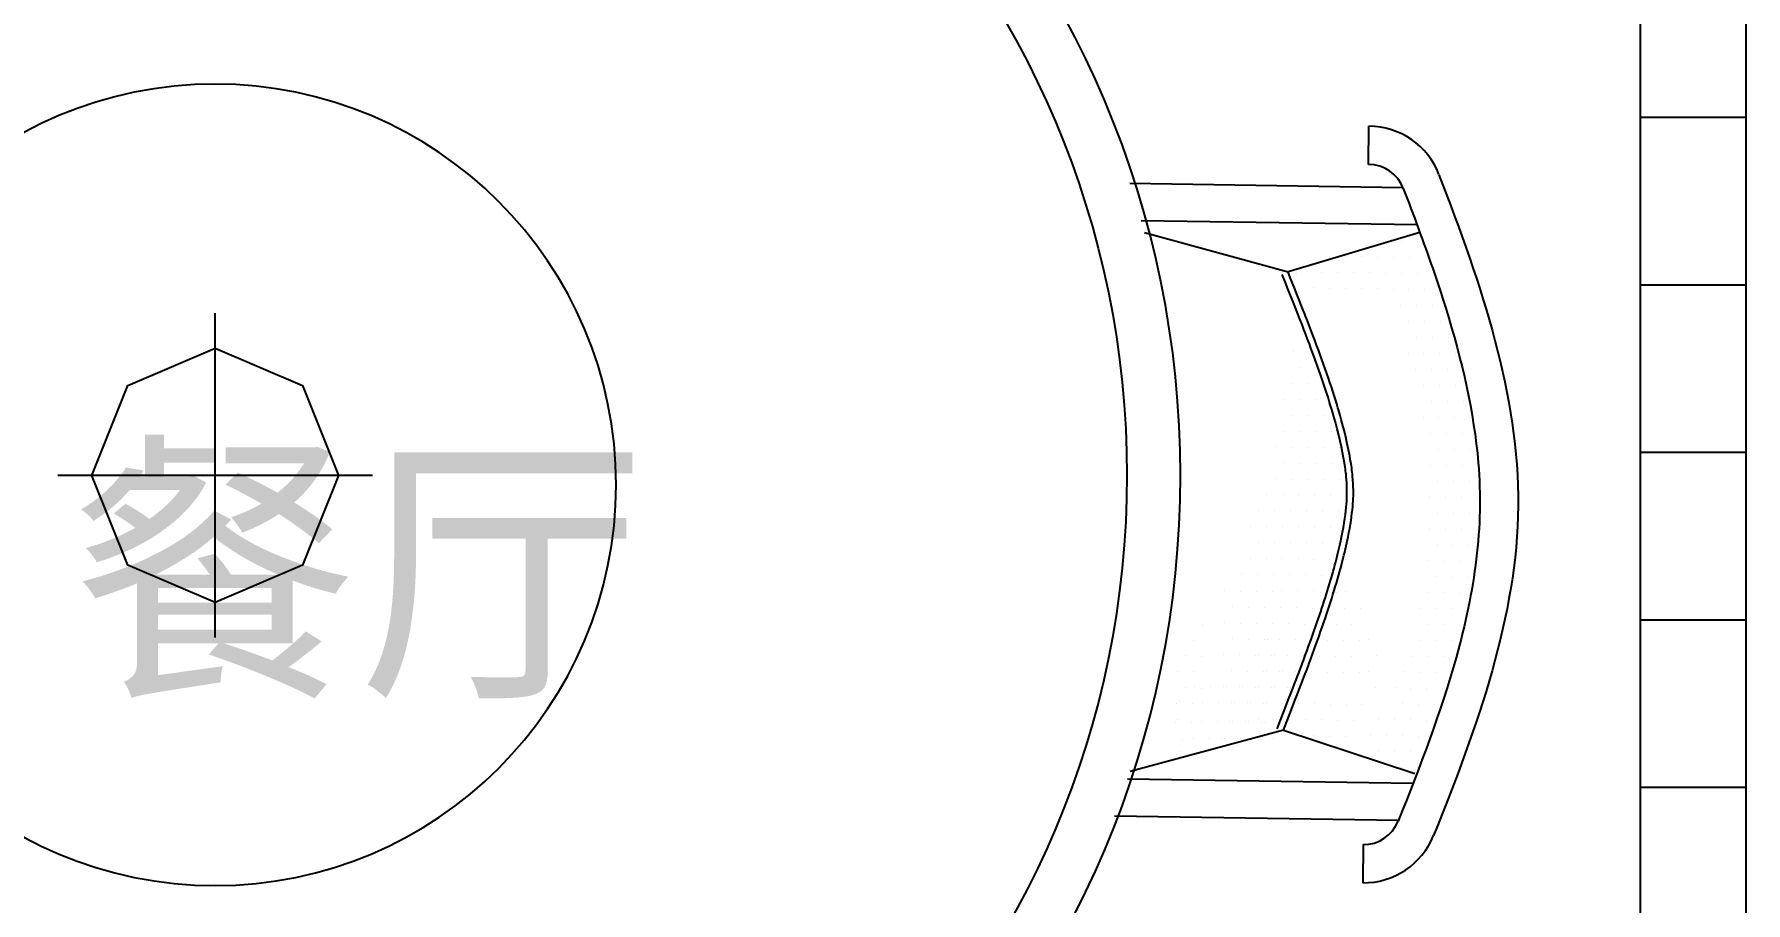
# Model space of a CAD drawing. Extents: x 3694 to 117786, y 20013 to 108631.
# Drawn here: x 28258 to 29880, y 38626 to 39449 of the extents above; entities that cross this region are included whole.
import ezdxf

# ---------------------------------------------------------------- set-up
doc = ezdxf.new("R2010")
doc.units = 0
doc.header["$LTSCALE"] = 1000
doc.header["$MEASUREMENT"] = 0
for name, color, linetype in [('PUB_TEXT', 7, 'Continuous'), ('家具', 253, 'Continuous'), ('铺地', 251, 'Continuous')]:
    doc.layers.add(name, color=color, linetype=linetype)
doc.layers.add('陈设', color=31, linetype='Continuous', lineweight=5)
doc.styles.get("Standard").update_dxf_attribs({"font": 'gbenor.shx', "bigfont": 'gbcbig.shx'})

# ---------------------------------------------------------------- blocks, each defined once
blk = doc.blocks.new('33')
at = {"layer": '家具'}
for p, q in [((-240167.3, 83844, 0), (-240167, 83880.2, 0)), ((-240134.7, 83821.9, 0), (-240393.3, 83825.8, 0)), ((-240121.3, 83786.6, 0), (-240382.7, 83790.5, 0)), ((-240250.5, 83741.1, 0), (-240250.5, 83741.1, 0)), ((-240125.2, 83257.1, 0), (-240395.5, 83261.1, 0)), ((-240128.5, 83256.8, 0), (-240128.5, 83256.8, 0)), ((-240139, 83222.1, 0), (-240407.8, 83226.2, 0)), ((-240172.5, 83199.1, 0), (-240172.8, 83162.8, 0))]:
    blk.add_line(p, q, dxfattribs=at)
at = {"layer": '家具', "color": 8}
blk.add_line((-240243.5, 83741.9, 0), (-240379.6, 83779.1, 0), dxfattribs=at)
at = {"layer": '家具', "color": 8, "linetype": 'Continuous'}
for p, q in [((-240244.5, 83742.2, 0), (-240118.8, 83779.7, 0)), ((-240151, 83771.1, 0), (-240151, 83771.1, 0)), ((-240135.9, 83770.9, 0), (-240135.9, 83770.9, 0)), ((-240120.8, 83770.7, 0), (-240120.8, 83770.7, 0)), ((-240204.1, 83756.8, 0), (-240204.1, 83756.8, 0)), ((-240189, 83756.6, 0), (-240189, 83756.6, 0)), ((-240173.9, 83756.4, 0), (-240173.9, 83756.4, 0)), ((-240158.8, 83756.1, 0), (-240158.8, 83756.1, 0)), ((-240143.7, 83755.9, 0), (-240143.7, 83755.9, 0)), ((-240128.5, 83755.7, 0), (-240128.5, 83755.7, 0)), ((-240113.4, 83755.5, 0), (-240113.4, 83755.5, 0)), ((-240235.4, 83740.9, 0), (-240235.4, 83740.9, 0)), ((-240211.9, 83741.8, 0), (-240211.9, 83741.8, 0)), ((-240196.8, 83741.6, 0), (-240196.8, 83741.6, 0)), ((-240181.7, 83741.4, 0), (-240181.7, 83741.4, 0)), ((-240166.5, 83741.1, 0), (-240166.5, 83741.1, 0)), ((-240151.4, 83740.9, 0), (-240151.4, 83740.9, 0)), ((-240136.3, 83740.7, 0), (-240136.3, 83740.7, 0)), ((-240121.2, 83740.5, 0), (-240121.2, 83740.5, 0)), ((-240106.1, 83740.2, 0), (-240106.1, 83740.2, 0)), ((-240219.7, 83726.8, 0), (-240219.7, 83726.8, 0)), ((-240204.6, 83726.6, 0), (-240204.6, 83726.6, 0)), ((-240189.4, 83726.4, 0), (-240189.4, 83726.4, 0)), ((-240174.3, 83726.1, 0), (-240174.3, 83726.1, 0)), ((-240159.2, 83725.9, 0), (-240159.2, 83725.9, 0)), ((-240144.1, 83725.7, 0), (-240144.1, 83725.7, 0)), ((-240129, 83725.5, 0), (-240129, 83725.5, 0)), ((-240113.9, 83725.2, 0), (-240113.9, 83725.2, 0)), ((-241260, 83395.5, 0), (-241260, 83702.9, 0)), ((-240238.3, 83696.9, 0), (-240238.3, 83696.9, 0)), ((-240136.8, 83710.5, 0), (-240136.8, 83710.5, 0)), ((-240121.7, 83710.2, 0), (-240121.7, 83710.2, 0)), ((-240106.6, 83710, 0), (-240106.6, 83710, 0)), ((-240129.4, 83695.2, 0), (-240129.4, 83695.2, 0)), ((-240114.3, 83695, 0), (-240114.3, 83695, 0)), ((-240099.2, 83694.8, 0), (-240099.2, 83694.8, 0)), ((-240238.7, 83666.7, 0), (-240238.7, 83666.7, 0)), ((-240129.9, 83665, 0), (-240129.9, 83665, 0)), ((-240122.1, 83680, 0), (-240122.1, 83680, 0)), ((-240114.8, 83664.8, 0), (-240114.8, 83664.8, 0)), ((-240107, 83679.8, 0), (-240107, 83679.8, 0)), ((-240099.7, 83664.6, 0), (-240099.7, 83664.6, 0)), ((-240091.9, 83679.6, 0), (-240091.9, 83679.6, 0)), ((-240084.6, 83664.3, 0), (-240084.6, 83664.3, 0)), ((-240231.4, 83651.4, 0), (-240231.4, 83651.4, 0)), ((-240216.3, 83651.2, 0), (-240216.3, 83651.2, 0)), ((-240122.6, 83649.8, 0), (-240122.6, 83649.8, 0)), ((-240107.5, 83649.6, 0), (-240107.5, 83649.6, 0)), ((-240092.3, 83649.3, 0), (-240092.3, 83649.3, 0)), ((-240239.2, 83636.4, 0), (-240239.2, 83636.4, 0)), ((-240224.1, 83636.2, 0), (-240224.1, 83636.2, 0)), ((-240209, 83636, 0), (-240209, 83636, 0)), ((-240115.2, 83634.6, 0), (-240115.2, 83634.6, 0)), ((-240100.1, 83634.3, 0), (-240100.1, 83634.3, 0)), ((-240085, 83634.1, 0), (-240085, 83634.1, 0)), ((-240247, 83621.4, 0), (-240247, 83621.4, 0)), ((-240231.9, 83621.2, 0), (-240231.9, 83621.2, 0)), ((-240216.8, 83621, 0), (-240216.8, 83621, 0)), ((-240107.9, 83619.3, 0), (-240107.9, 83619.3, 0)), ((-240092.8, 83619.1, 0), (-240092.8, 83619.1, 0)), ((-240077.7, 83618.9, 0), (-240077.7, 83618.9, 0)), ((-240239.6, 83606.2, 0), (-240239.6, 83606.2, 0)), ((-240224.5, 83606, 0), (-240224.5, 83606, 0)), ((-240209.4, 83605.7, 0), (-240209.4, 83605.7, 0)), ((-240115.7, 83604.3, 0), (-240115.7, 83604.3, 0)), ((-240100.6, 83604.1, 0), (-240100.6, 83604.1, 0)), ((-240085.5, 83603.9, 0), (-240085.5, 83603.9, 0)), ((-240070.4, 83603.7, 0), (-240070.4, 83603.7, 0)), ((-240247.4, 83591.2, 0), (-240247.4, 83591.2, 0)), ((-240232.3, 83591, 0), (-240232.3, 83591, 0)), ((-240217.2, 83590.7, 0), (-240217.2, 83590.7, 0)), ((-240202.1, 83590.5, 0), (-240202.1, 83590.5, 0)), ((-240108.4, 83589.1, 0), (-240108.4, 83589.1, 0)), ((-240093.3, 83588.9, 0), (-240093.3, 83588.9, 0)), ((-240078.1, 83588.7, 0), (-240078.1, 83588.7, 0)), ((-240255.2, 83576.2, 0), (-240255.2, 83576.2, 0)), ((-240240.1, 83576, 0), (-240240.1, 83576, 0)), ((-240225, 83575.7, 0), (-240225, 83575.7, 0)), ((-240209.9, 83575.5, 0), (-240209.9, 83575.5, 0)), ((-240194.8, 83575.3, 0), (-240194.8, 83575.3, 0)), ((-240101, 83573.9, 0), (-240101, 83573.9, 0)), ((-240085.9, 83573.7, 0), (-240085.9, 83573.7, 0)), ((-240070.8, 83573.4, 0), (-240070.8, 83573.4, 0)), ((-240247.9, 83561, 0), (-240247.9, 83561, 0)), ((-240232.8, 83560.7, 0), (-240232.8, 83560.7, 0)), ((-240217.7, 83560.5, 0), (-240217.7, 83560.5, 0)), ((-240202.5, 83560.3, 0), (-240202.5, 83560.3, 0)), ((-240187.4, 83560.1, 0), (-240187.4, 83560.1, 0)), ((-240108.8, 83558.9, 0), (-240108.8, 83558.9, 0)), ((-240093.7, 83558.7, 0), (-240093.7, 83558.7, 0)), ((-240078.6, 83558.4, 0), (-240078.6, 83558.4, 0)), ((-240063.5, 83558.2, 0), (-240063.5, 83558.2, 0)), ((-241111, 83549.2, 0), (-241409, 83549.2, 0)), ((-240255.7, 83546, 0), (-240255.7, 83546, 0)), ((-240240.6, 83545.7, 0), (-240240.6, 83545.7, 0)), ((-240225.4, 83545.5, 0), (-240225.4, 83545.5, 0)), ((-240210.3, 83545.3, 0), (-240210.3, 83545.3, 0)), ((-240195.2, 83545.1, 0), (-240195.2, 83545.1, 0)), ((-240101.5, 83543.7, 0), (-240101.5, 83543.7, 0)), ((-240086.4, 83543.4, 0), (-240086.4, 83543.4, 0)), ((-240071.3, 83543.2, 0), (-240071.3, 83543.2, 0)), ((-240263.5, 83531, 0), (-240263.5, 83531, 0)), ((-240248.3, 83530.7, 0), (-240248.3, 83530.7, 0)), ((-240233.2, 83530.5, 0), (-240233.2, 83530.5, 0)), ((-240218.1, 83530.3, 0), (-240218.1, 83530.3, 0)), ((-240203, 83530.1, 0), (-240203, 83530.1, 0)), ((-240187.9, 83529.8, 0), (-240187.9, 83529.8, 0)), ((-240109.3, 83528.7, 0), (-240109.3, 83528.7, 0)), ((-240094.2, 83528.4, 0), (-240094.2, 83528.4, 0)), ((-240079.1, 83528.2, 0), (-240079.1, 83528.2, 0)), ((-240063.9, 83528, 0), (-240063.9, 83528, 0)), ((-240271.2, 83516, 0), (-240271.2, 83516, 0)), ((-240256.1, 83515.7, 0), (-240256.1, 83515.7, 0)), ((-240241, 83515.5, 0), (-240241, 83515.5, 0)), ((-240225.9, 83515.3, 0), (-240225.9, 83515.3, 0)), ((-240210.8, 83515.1, 0), (-240210.8, 83515.1, 0)), ((-240195.7, 83514.8, 0), (-240195.7, 83514.8, 0)), ((-240101.9, 83513.4, 0), (-240101.9, 83513.4, 0)), ((-240086.8, 83513.2, 0), (-240086.8, 83513.2, 0)), ((-240071.7, 83513, 0), (-240071.7, 83513, 0)), ((-240279, 83501, 0), (-240279, 83501, 0)), ((-240263.9, 83500.7, 0), (-240263.9, 83500.7, 0)), ((-240248.8, 83500.5, 0), (-240248.8, 83500.5, 0)), ((-240233.7, 83500.3, 0), (-240233.7, 83500.3, 0)), ((-240218.6, 83500.1, 0), (-240218.6, 83500.1, 0)), ((-240203.5, 83499.8, 0), (-240203.5, 83499.8, 0)), ((-240188.3, 83499.6, 0), (-240188.3, 83499.6, 0)), ((-240109.7, 83498.4, 0), (-240109.7, 83498.4, 0)), ((-240094.6, 83498.2, 0), (-240094.6, 83498.2, 0)), ((-240079.5, 83498, 0), (-240079.5, 83498, 0)), ((-240064.4, 83497.7, 0), (-240064.4, 83497.7, 0)), ((-240279.5, 83470.7, 0), (-240279.5, 83470.7, 0)), ((-240271.7, 83485.7, 0), (-240271.7, 83485.7, 0)), ((-240264.4, 83470.5, 0), (-240264.4, 83470.5, 0)), ((-240256.6, 83485.5, 0), (-240256.6, 83485.5, 0)), ((-240249.3, 83470.3, 0), (-240249.3, 83470.3, 0)), ((-240241.5, 83485.3, 0), (-240241.5, 83485.3, 0)), ((-240234.1, 83470.1, 0), (-240234.1, 83470.1, 0)), ((-240226.4, 83485.1, 0), (-240226.4, 83485.1, 0)), ((-240219, 83469.8, 0), (-240219, 83469.8, 0)), ((-240211.2, 83484.8, 0), (-240211.2, 83484.8, 0)), ((-240196.1, 83484.6, 0), (-240196.1, 83484.6, 0)), ((-240102.4, 83483.2, 0), (-240102.4, 83483.2, 0)), ((-240087.3, 83483, 0), (-240087.3, 83483, 0)), ((-240072.2, 83482.7, 0), (-240072.2, 83482.7, 0)), ((-240287.3, 83455.7, 0), (-240287.3, 83455.7, 0)), ((-240272.1, 83455.5, 0), (-240272.1, 83455.5, 0)), ((-240257, 83455.3, 0), (-240257, 83455.3, 0)), ((-240241.9, 83455.1, 0), (-240241.9, 83455.1, 0)), ((-240226.8, 83454.8, 0), (-240226.8, 83454.8, 0)), ((-240211.7, 83454.6, 0), (-240211.7, 83454.6, 0)), ((-240203.9, 83469.6, 0), (-240203.9, 83469.6, 0)), ((-240188.8, 83469.4, 0), (-240188.8, 83469.4, 0)), ((-240110.2, 83468.2, 0), (-240110.2, 83468.2, 0)), ((-240095.1, 83468, 0), (-240095.1, 83468, 0)), ((-240080, 83467.7, 0), (-240080, 83467.7, 0)), ((-240303.4, 83439.6, 0), (-240303.4, 83439.6, 0)), ((-240288.3, 83439.4, 0), (-240288.3, 83439.4, 0)), ((-240273.2, 83439.1, 0), (-240273.2, 83439.1, 0)), ((-240258.1, 83438.9, 0), (-240258.1, 83438.9, 0)), ((-240249.7, 83440.1, 0), (-240249.7, 83440.1, 0)), ((-240234.6, 83439.8, 0), (-240234.6, 83439.8, 0)), ((-240219.5, 83439.6, 0), (-240219.5, 83439.6, 0)), ((-240212.8, 83438.2, 0), (-240212.8, 83438.2, 0)), ((-240204.4, 83439.4, 0), (-240204.4, 83439.4, 0)), ((-240197.6, 83438, 0), (-240197.6, 83438, 0)), ((-240189.3, 83439.2, 0), (-240189.3, 83439.2, 0)), ((-240110.6, 83438, 0), (-240110.6, 83438, 0)), ((-240102.9, 83453, 0), (-240102.9, 83453, 0)), ((-240095.5, 83437.7, 0), (-240095.5, 83437.7, 0)), ((-240087.7, 83452.7, 0), (-240087.7, 83452.7, 0)), ((-240080.4, 83437.5, 0), (-240080.4, 83437.5, 0)), ((-240072.6, 83452.5, 0), (-240072.6, 83452.5, 0)), ((-240296.1, 83424.4, 0), (-240296.1, 83424.4, 0)), ((-240281, 83424.1, 0), (-240281, 83424.1, 0)), ((-240265.9, 83423.9, 0), (-240265.9, 83423.9, 0)), ((-240250.8, 83423.7, 0), (-240250.8, 83423.7, 0)), ((-240235.7, 83423.5, 0), (-240235.7, 83423.5, 0)), ((-240220.5, 83423.2, 0), (-240220.5, 83423.2, 0)), ((-240190.3, 83422.8, 0), (-240190.3, 83422.8, 0)), ((-240175.2, 83422.5, 0), (-240175.2, 83422.5, 0)), ((-240118.4, 83423, 0), (-240118.4, 83423, 0)), ((-240103.3, 83422.7, 0), (-240103.3, 83422.7, 0)), ((-240088.2, 83422.5, 0), (-240088.2, 83422.5, 0)), ((-240325, 83408.1, 0), (-240325, 83408.1, 0)), ((-240303.9, 83409.4, 0), (-240303.9, 83409.4, 0)), ((-240288.8, 83409.1, 0), (-240288.8, 83409.1, 0)), ((-240273.7, 83408.9, 0), (-240273.7, 83408.9, 0)), ((-240258.6, 83408.7, 0), (-240258.6, 83408.7, 0)), ((-240243.4, 83408.5, 0), (-240243.4, 83408.5, 0)), ((-240228.3, 83408.2, 0), (-240228.3, 83408.2, 0)), ((-240198.1, 83407.8, 0), (-240198.1, 83407.8, 0)), ((-240183, 83407.5, 0), (-240183, 83407.5, 0)), ((-240111.1, 83407.7, 0), (-240111.1, 83407.7, 0)), ((-240096, 83407.5, 0), (-240096, 83407.5, 0)), ((-240080.9, 83407.3, 0), (-240080.9, 83407.3, 0)), ((-240332.8, 83393.1, 0), (-240332.8, 83393.1, 0)), ((-240296.6, 83394.1, 0), (-240296.6, 83394.1, 0)), ((-240281.4, 83393.9, 0), (-240281.4, 83393.9, 0)), ((-240266.3, 83393.7, 0), (-240266.3, 83393.7, 0)), ((-240263.3, 83393.6, 0), (-240263.3, 83393.6, 0)), ((-240251.2, 83393.5, 0), (-240251.2, 83393.5, 0)), ((-240236.1, 83393.2, 0), (-240236.1, 83393.2, 0)), ((-240205.9, 83392.8, 0), (-240205.9, 83392.8, 0)), ((-240190.8, 83392.5, 0), (-240190.8, 83392.5, 0)), ((-240175.7, 83392.3, 0), (-240175.7, 83392.3, 0)), ((-240167.3, 83393.5, 0), (-240167.3, 83393.5, 0)), ((-240118.9, 83392.8, 0), (-240118.9, 83392.8, 0)), ((-240103.8, 83392.5, 0), (-240103.8, 83392.5, 0)), ((-240088.7, 83392.3, 0), (-240088.7, 83392.3, 0)), ((-240340.6, 83378.1, 0), (-240340.6, 83378.1, 0)), ((-240325.5, 83377.9, 0), (-240325.5, 83377.9, 0)), ((-240304.3, 83379.1, 0), (-240304.3, 83379.1, 0)), ((-240289.2, 83378.9, 0), (-240289.2, 83378.9, 0)), ((-240274.1, 83378.7, 0), (-240274.1, 83378.7, 0)), ((-240271.1, 83378.6, 0), (-240271.1, 83378.6, 0)), ((-240259, 83378.5, 0), (-240259, 83378.5, 0)), ((-240256, 83378.4, 0), (-240256, 83378.4, 0)), ((-240243.9, 83378.2, 0), (-240243.9, 83378.2, 0)), ((-240228.8, 83378, 0), (-240228.8, 83378, 0)), ((-240213.7, 83377.8, 0), (-240213.7, 83377.8, 0)), ((-240198.6, 83377.5, 0), (-240198.6, 83377.5, 0)), ((-240183.4, 83377.3, 0), (-240183.4, 83377.3, 0)), ((-240159.9, 83378.3, 0), (-240159.9, 83378.3, 0)), ((-240126.7, 83377.8, 0), (-240126.7, 83377.8, 0)), ((-240111.6, 83377.5, 0), (-240111.6, 83377.5, 0)), ((-240096.4, 83377.3, 0), (-240096.4, 83377.3, 0)), ((-240348.4, 83363.1, 0), (-240348.4, 83363.1, 0)), ((-240333.3, 83362.9, 0), (-240333.3, 83362.9, 0)), ((-240297, 83363.9, 0), (-240297, 83363.9, 0)), ((-240281.9, 83363.7, 0), (-240281.9, 83363.7, 0)), ((-240266.8, 83363.5, 0), (-240266.8, 83363.5, 0)), ((-240263.7, 83363.4, 0), (-240263.7, 83363.4, 0)), ((-240251.7, 83363.2, 0), (-240251.7, 83363.2, 0)), ((-240248.6, 83363.2, 0), (-240248.6, 83363.2, 0)), ((-240236.6, 83363, 0), (-240236.6, 83363, 0)), ((-240221.4, 83362.8, 0), (-240221.4, 83362.8, 0)), ((-240206.3, 83362.5, 0), (-240206.3, 83362.5, 0)), ((-240191.2, 83362.3, 0), (-240191.2, 83362.3, 0)), ((-240176.1, 83362.1, 0), (-240176.1, 83362.1, 0)), ((-240167.7, 83363.3, 0), (-240167.7, 83363.3, 0)), ((-240134.5, 83362.8, 0), (-240134.5, 83362.8, 0)), ((-240119.3, 83362.5, 0), (-240119.3, 83362.5, 0)), ((-240104.2, 83362.3, 0), (-240104.2, 83362.3, 0)), ((-240089.1, 83362.1, 0), (-240089.1, 83362.1, 0)), ((-240341.1, 83347.9, 0), (-240341.1, 83347.9, 0)), ((-240332, 83349.3, 0), (-240332, 83349.3, 0)), ((-240325.9, 83347.6, 0), (-240325.9, 83347.6, 0)), ((-240316.9, 83349.1, 0), (-240316.9, 83349.1, 0)), ((-240304.8, 83348.9, 0), (-240304.8, 83348.9, 0)), ((-240301.8, 83348.9, 0), (-240301.8, 83348.9, 0)), ((-240289.7, 83348.7, 0), (-240289.7, 83348.7, 0)), ((-240286.6, 83348.6, 0), (-240286.6, 83348.6, 0)), ((-240274.6, 83348.5, 0), (-240274.6, 83348.5, 0)), ((-240271.5, 83348.4, 0), (-240271.5, 83348.4, 0)), ((-240259.5, 83348.2, 0), (-240259.5, 83348.2, 0)), ((-240256.4, 83348.2, 0), (-240256.4, 83348.2, 0)), ((-240244.3, 83348, 0), (-240244.3, 83348, 0)), ((-240241.3, 83348, 0), (-240241.3, 83348, 0)), ((-240160.4, 83348, 0), (-240160.4, 83348, 0)), ((-240142.2, 83347.8, 0), (-240142.2, 83347.8, 0)), ((-240127.1, 83347.5, 0), (-240127.1, 83347.5, 0)), ((-240112, 83347.3, 0), (-240112, 83347.3, 0)), ((-240096.9, 83347.1, 0), (-240096.9, 83347.1, 0)), ((-240348.8, 83332.9, 0), (-240348.8, 83332.9, 0)), ((-240346.5, 83335.7, 0), (-240346.5, 83335.7, 0)), ((-240333.7, 83332.6, 0), (-240333.7, 83332.6, 0)), ((-240324.7, 83334.1, 0), (-240324.7, 83334.1, 0)), ((-240324.7, 83334.1, 0), (-240324.7, 83334.1, 0)), ((-240309.5, 83333.9, 0), (-240309.5, 83333.9, 0)), ((-240309.5, 83333.9, 0), (-240309.5, 83333.9, 0)), ((-240297.5, 83333.7, 0), (-240297.5, 83333.7, 0)), ((-240294.4, 83333.6, 0), (-240294.4, 83333.6, 0)), ((-240294.4, 83333.6, 0), (-240294.4, 83333.6, 0)), ((-240282.4, 83333.5, 0), (-240282.4, 83333.5, 0)), ((-240279.3, 83333.4, 0), (-240279.3, 83333.4, 0)), ((-240279.3, 83333.4, 0), (-240279.3, 83333.4, 0)), ((-240267.2, 83333.2, 0), (-240267.2, 83333.2, 0)), ((-240264.2, 83333.2, 0), (-240264.2, 83333.2, 0)), ((-240264.2, 83333.2, 0), (-240264.2, 83333.2, 0)), ((-240249.1, 83333, 0), (-240249.1, 83333, 0)), ((-240249.1, 83333, 0), (-240249.1, 83333, 0)), ((-240234, 83332.7, 0), (-240234, 83332.7, 0)), ((-240234, 83332.7, 0), (-240234, 83332.7, 0)), ((-240218.9, 83332.5, 0), (-240218.9, 83332.5, 0)), ((-240218.9, 83332.5, 0), (-240218.9, 83332.5, 0)), ((-240203.7, 83332.3, 0), (-240203.7, 83332.3, 0)), ((-240188.6, 83332, 0), (-240188.6, 83332, 0)), ((-240173.5, 83331.8, 0), (-240173.5, 83331.8, 0)), ((-240134.9, 83332.5, 0), (-240134.9, 83332.5, 0)), ((-240119.8, 83332.3, 0), (-240119.8, 83332.3, 0)), ((-240104.7, 83332.1, 0), (-240104.7, 83332.1, 0)), ((-240248, 83307.6, 0), (-240393.1, 83268.5, 0)), ((-240350.1, 83314.9, 0), (-240350.1, 83314.9, 0)), ((-240347.8, 83317.7, 0), (-240347.8, 83317.7, 0)), ((-240335, 83314.7, 0), (-240335, 83314.7, 0)), ((-240325.9, 83316.1, 0), (-240325.9, 83316.1, 0)), ((-240325.9, 83316.1, 0), (-240325.9, 83316.1, 0)), ((-240310.8, 83315.9, 0), (-240310.8, 83315.9, 0)), ((-240310.8, 83315.9, 0), (-240310.8, 83315.9, 0)), ((-240298.7, 83315.7, 0), (-240298.7, 83315.7, 0)), ((-240295.7, 83315.6, 0), (-240295.7, 83315.6, 0)), ((-240295.7, 83315.6, 0), (-240295.7, 83315.6, 0)), ((-240283.6, 83315.5, 0), (-240283.6, 83315.5, 0)), ((-240280.6, 83315.4, 0), (-240280.6, 83315.4, 0)), ((-240280.6, 83315.4, 0), (-240280.6, 83315.4, 0)), ((-240272, 83318.2, 0), (-240272, 83318.2, 0)), ((-240272, 83318.2, 0), (-240272, 83318.2, 0)), ((-240268.5, 83315.2, 0), (-240268.5, 83315.2, 0)), ((-240265.5, 83315.2, 0), (-240265.5, 83315.2, 0)), ((-240265.5, 83315.2, 0), (-240265.5, 83315.2, 0)), ((-240256.9, 83318, 0), (-240256.9, 83318, 0)), ((-240256.9, 83318, 0), (-240256.9, 83318, 0)), ((-240248, 83307.6, 0), (-240123.5, 83266.4, 0)), ((-240241.8, 83317.7, 0), (-240241.8, 83317.7, 0)), ((-240241.8, 83317.7, 0), (-240241.8, 83317.7, 0)), ((-240226.6, 83317.5, 0), (-240226.6, 83317.5, 0)), ((-240226.6, 83317.5, 0), (-240226.6, 83317.5, 0)), ((-240211.5, 83317.3, 0), (-240211.5, 83317.3, 0)), ((-240211.5, 83317.3, 0), (-240211.5, 83317.3, 0)), ((-240196.4, 83317, 0), (-240196.4, 83317, 0)), ((-240181.3, 83316.8, 0), (-240181.3, 83316.8, 0)), ((-240157.8, 83317.8, 0), (-240157.8, 83317.8, 0)), ((-240142.7, 83317.5, 0), (-240142.7, 83317.5, 0)), ((-240127.6, 83317.3, 0), (-240127.6, 83317.3, 0)), ((-240112.5, 83317.1, 0), (-240112.5, 83317.1, 0)), ((-240343.2, 83298.8, 0), (-240343.2, 83298.8, 0)), ((-240334.2, 83300.2, 0), (-240334.2, 83300.2, 0)), ((-240334.2, 83300.2, 0), (-240334.2, 83300.2, 0)), ((-240319.1, 83300, 0), (-240319.1, 83300, 0)), ((-240319.1, 83300, 0), (-240319.1, 83300, 0)), ((-240307, 83299.8, 0), (-240307, 83299.8, 0)), ((-240303.9, 83299.8, 0), (-240303.9, 83299.8, 0)), ((-240303.9, 83299.8, 0), (-240303.9, 83299.8, 0)), ((-240291.9, 83299.6, 0), (-240291.9, 83299.6, 0)), ((-240288.8, 83299.5, 0), (-240288.8, 83299.5, 0)), ((-240288.8, 83299.5, 0), (-240288.8, 83299.5, 0)), ((-240273.3, 83300.2, 0), (-240273.3, 83300.2, 0)), ((-240273.3, 83300.2, 0), (-240273.3, 83300.2, 0)), ((-240258.1, 83300, 0), (-240258.1, 83300, 0)), ((-240219.3, 83302.3, 0), (-240219.3, 83302.3, 0)), ((-240219.3, 83302.3, 0), (-240219.3, 83302.3, 0)), ((-240204.2, 83302, 0), (-240204.2, 83302, 0)), ((-240204.2, 83302, 0), (-240204.2, 83302, 0)), ((-240189.1, 83301.8, 0), (-240189.1, 83301.8, 0)), ((-240189.1, 83301.8, 0), (-240189.1, 83301.8, 0)), ((-240165.6, 83302.8, 0), (-240165.6, 83302.8, 0)), ((-240150.5, 83302.5, 0), (-240150.5, 83302.5, 0)), ((-240135.4, 83302.3, 0), (-240135.4, 83302.3, 0)), ((-240120.2, 83302.1, 0), (-240120.2, 83302.1, 0)), ((-240346.4, 83287.4, 0), (-240346.4, 83287.4, 0)), ((-240346.4, 83287.4, 0), (-240346.4, 83287.4, 0)), ((-240158.3, 83287.5, 0), (-240158.3, 83287.5, 0)), ((-240143.1, 83287.3, 0), (-240143.1, 83287.3, 0)), ((-240128, 83287.1, 0), (-240128, 83287.1, 0)), ((-240135.8, 83272.1, 0), (-240135.8, 83272.1, 0)), ((-240120.7, 83271.8, 0), (-240120.7, 83271.8, 0))]:
    blk.add_line(p, q, dxfattribs=at)
at = {"layer": '家具'}
blk.add_lwpolyline([(-241143, 83549.2), (-241177.3, 83463.9), (-241260, 83428.6), (-241342.7, 83463.9), (-241376.9, 83549.2), (-241342.7, 83634.5), (-241260, 83669.8), (-241177.3, 83634.5)], close=True, dxfattribs=at)
for centre, major_axis, start_param, end_param in [((-241257.3, 83549.2, 0), (0, 911.8), -1.570744, 4.712441), ((-241257.3, 83549.2, 0), (-0.2, 861.1), 4.712121448706391, 10.99530675588598), ((-240167.5, 83808.5, 0), (0.1, 71.7), -1.201959, -0.006116), ((-240167.5, 83808.5, 0), (25.1, 25.1), 5.864547, 7.060389), ((-240172.2, 83234.6, 0), (25.1, 25.1), 3.918797, 5.114639), ((-240172.2, 83234.6, 0), (-0.1, 71.7), 3.132572, 4.328415)]:
    blk.add_ellipse(centre, major_axis=major_axis, ratio=1, start_param=start_param, end_param=end_param, dxfattribs=at)
at = {"layer": '家具', "color": 8, "linetype": 'Continuous'}
blk.add_ellipse((-241260, 83540.2, 0), major_axis=(-0.1, 379.9), ratio=1, start_param=4.712209, end_param=10.995394, dxfattribs=at)
at = {"layer": '家具'}
blk.add_open_spline([(-240100.6, 83834.2, 0), (-240060.3, 83729.5, 0), (-239989.1, 83520.1, 0), (-240063.8, 83311.8, 0), (-240105.7, 83207.7, 0)], degree=3, dxfattribs=at)
blk.add_open_spline([(-240134.4, 83821.2, 0), (-240129.5, 83808.5, 0), (-240124.7, 83795.7, 0), (-240110.7, 83757.7, 0), (-240101.9, 83732.6, 0), (-240078.7, 83657.8, 0), (-240067.4, 83608.9, 0), (-240062.1, 83545.8, 0), (-240061.6, 83530.7, 0), (-240062.2, 83500.3, 0), (-240063.4, 83485.1, 0), (-240069, 83439, 0), (-240075.6, 83407.8, 0), (-240098.6, 83325.5, 0), (-240118.2, 83273.8, 0), (-240139.3, 83221.3, 0)], degree=3, knots=[1.967752, 1.967752, 1.967752, 1.967752, 3.633402, 3.633402, 6.964702, 6.964702, 13.627303, 13.627303, 15.767216, 15.767216, 17.90713, 17.90713, 22.186958, 22.186958, 29.080597, 29.080597, 29.080597, 29.080597], dxfattribs=at)
at = {"layer": '家具', "color": 8}
for points, knots in [([(-240254, 83308.9, 0), (-240236.3, 83354.2, 0), (-240232.2, 83365.1, 0), (-240220.6, 83396.4, 0), (-240213.8, 83415.9, 0), (-240202.6, 83451, 0), (-240198.3, 83466.8, 0), (-240191.9, 83494.4, 0), (-240189.9, 83506.2, 0), (-240188.3, 83520, 0), (-240188, 83523.9, 0), (-240187.7, 83529.8, 0), (-240187.7, 83532.1, 0), (-240187.7, 83535.7, 0), (-240187.7, 83537.2, 0), (-240187.8, 83540.5, 0), (-240187.9, 83542.2, 0), (-240188.4, 83547.9, 0), (-240188.8, 83552.1, 0), (-240191.1, 83568.2, 0), (-240194, 83582.6, 0), (-240203.3, 83616.4, 0), (-240209.6, 83636, 0), (-240224.9, 83678.6, 0), (-240233.8, 83701.4, 0), (-240249.1, 83739.6, 0)], [1.967752, 1.967752, 1.967752, 1.967752, 3.538043, 3.538043, 6.678626, 6.678626, 9.819208, 9.819208, 12.95979, 12.95979, 14.380859, 14.380859, 15.394029, 15.394029, 16.139297, 16.139297, 16.884565, 16.884565, 18.375102, 18.375102, 21.995622, 21.995622, 25.616142, 25.616142, 29.080597, 29.080597, 29.080597, 29.080597]), ([(-240248, 83307.6, 0), (-240230.3, 83352.9, 0), (-240226, 83364.4, 0), (-240213.2, 83398.9, 0), (-240205.8, 83420.6, 0), (-240194, 83459.2, 0), (-240189.6, 83476.3, 0), (-240184.4, 83502.1, 0), (-240183, 83511.7, 0), (-240182, 83523.3, 0), (-240181.8, 83526.7, 0), (-240181.6, 83531.8, 0), (-240181.6, 83533.7, 0), (-240181.7, 83539.2, 0), (-240181.9, 83543.5, 0), (-240182.8, 83553.3, 0), (-240183.6, 83558.8, 0), (-240187, 83579.1, 0), (-240191.2, 83596.6, 0), (-240203.7, 83637.6, 0), (-240211.9, 83661.1, 0), (-240226.9, 83700.2, 0), (-240232.3, 83713.9, 0), (-240243.5, 83741.9, 0)], [1.978532, 1.978532, 1.978532, 1.978532, 3.634766, 3.634766, 7.177887, 7.177887, 10.721007, 10.721007, 13.47295, 13.47295, 14.744189, 14.744189, 15.613422, 15.613422, 17.351888, 17.351888, 19.090353, 19.090353, 23.076789, 23.076789, 27.063224, 27.063224, 29.080597, 29.080597, 29.080597, 29.080597])]:
    blk.add_open_spline(points, degree=3, knots=knots, dxfattribs=at)

msp = doc.modelspace()

# ---------------------------------------------------------------- linework, layer by layer
at = {"layer": '铺地'}
for p, q in [((29879.8, 39370), (29779.8, 39370)), ((29879.8, 39211.2), (29779.8, 39211.2)), ((29879.8, 39052.5), (29779.8, 39052.5)), ((29879.8, 38893.7), (29779.8, 38893.7)), ((29879.8, 38735), (29779.8, 38735))]:
    msp.add_line(p, q, dxfattribs=at)
for points in [[(26979.8, 40780.9), (29879.8, 40780.9), (29879.8, 37280.9), (26979.8, 37280.9)], [(27079.8, 40680.9), (29779.8, 40680.9), (29779.8, 37380.9), (27079.8, 37380.9)]]:
    msp.add_lwpolyline(points, close=True, dxfattribs=at)

# ---------------------------------------------------------------- block references
at = {"layer": '陈设'}
msp.add_blockref('33', (269689.7, -44518.3, 0), dxfattribs=at)

# ---------------------------------------------------------------- texts
at = {"layer": 'PUB_TEXT', "insert": (28292.2, 39040.4, 0), "char_height": 200, "width": 4105.676, "attachment_point": 1}
msp.add_mtext('{\\fSimSun|b0|i0|c134|p2;餐厅}', dxfattribs=at)

doc.saveas('drawing.dxf')
